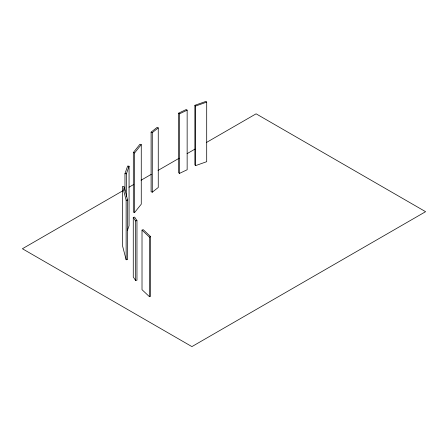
<?xml version="1.0" encoding="UTF-8"?>
<svg xmlns="http://www.w3.org/2000/svg" width="448" height="448" viewBox="0 0 448 448"><rect width="100%" height="100%" fill="white"/><g stroke="black" fill="none" stroke-linecap="round" stroke-linejoin="round"><path stroke-width="0.67" d="M124.964 190.977L124.964 173.662L127.63 166.029L129.063 166.197L129.063 225.77L127.506 230.222M126.392 196.689L126.392 173.83L129.063 166.197M133.319 152.555L139.938 144.256L141.266 144.609L141.266 204.182L134.641 212.481L133.319 212.128L133.319 152.555L134.641 152.908L141.266 144.609M151.099 132.138L157.08 127.406L158.256 127.904L158.256 187.477L152.281 192.209L151.099 191.716L151.099 132.138L152.281 132.636L158.256 127.904M122.903 190.719L22.4 248.741L191.906 346.606L425.6 211.686L256.094 113.82L206.45 142.481M128.957 187.225L133.801 184.43M141.064 180.236L151.357 174.289M158.015 170.447L179.206 158.211M187.074 153.67L194.947 149.122M178.59 113.17L186.217 109.525L187.146 110.174L187.146 169.753L179.519 173.393L178.59 172.743L178.59 113.17L179.519 113.82L179.519 173.393M179.519 113.82L187.146 110.174M194.874 105.302L205.94 101.394L206.702 102.11L206.702 161.689L195.636 165.598L194.874 164.881L194.874 105.302L195.636 106.025L195.636 165.598M195.636 106.025L206.702 102.11M142.016 230.115L143.259 229.673L150.657 236.645L150.657 296.223L149.414 296.66L142.016 289.688L142.016 230.115L149.414 237.087L149.414 296.66M149.414 237.087L150.657 236.645M133.269 217.398L134.63 217.101L136.965 220.612L136.965 280.185L135.604 280.487L133.269 276.976L133.269 217.398L135.604 220.914L135.604 280.487M135.604 220.914L136.965 220.612M122.646 186.71L124.085 186.581L127.585 200.054L127.585 259.633L126.14 259.756L122.646 246.282L122.646 186.71L126.14 200.183L126.14 259.756M126.14 200.183L127.585 200.054M124.964 173.662L126.392 173.83M152.281 132.636L152.281 192.209M134.641 152.908L134.641 212.481"/></g></svg>
